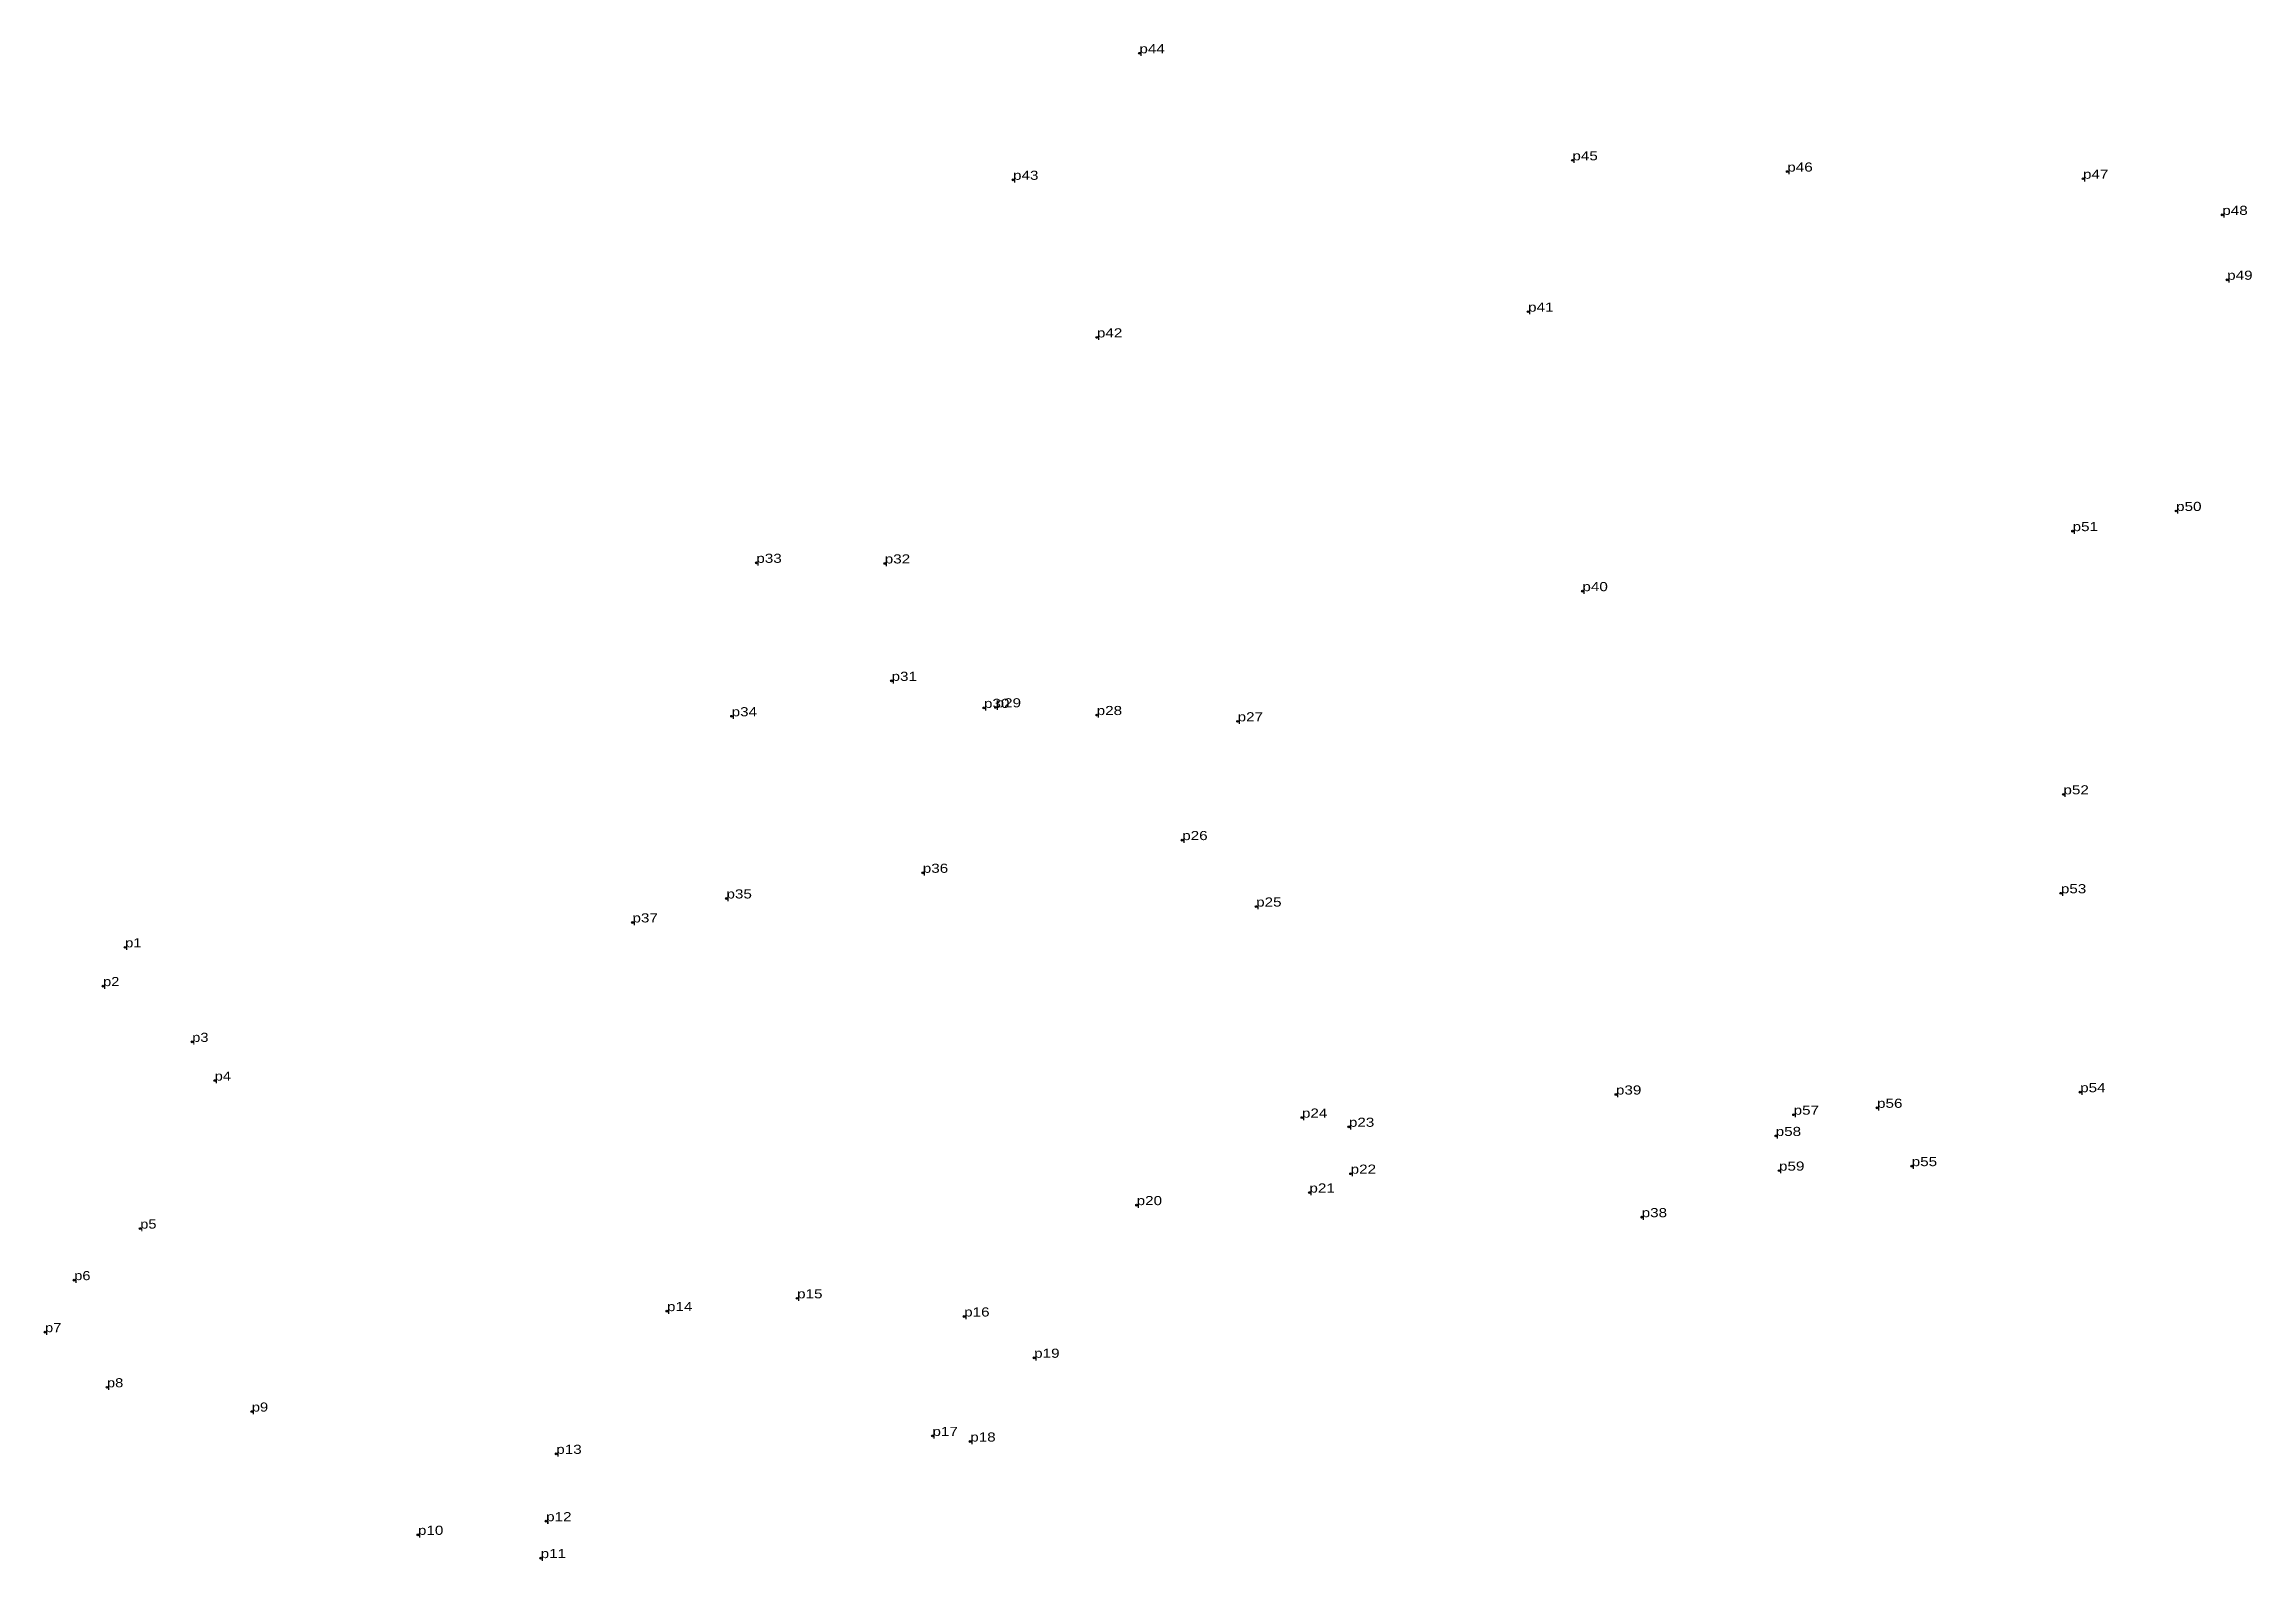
# Model space of a CAD drawing. Header units: metres. Extents: x 546460 to 552141, y 1837475 to 1839668.
# Drawn here: x 546459.8 to 546895.8, y 1837474.9 to 1837774.4 of the extents above; entities outside this region: 2.
import ezdxf

# ---------------------------------------------------------------- set-up
doc = ezdxf.new("R2010")
doc.units = ezdxf.units.M
doc.header["$LTSCALE"] = 0.72
doc.header["$PDMODE"] = 32
doc.header["$PDSIZE"] = 0.36
doc.layers.add('12', color=7, linetype='Continuous')
doc.layers.add('7', color=7, linetype='Continuous')

msp = doc.modelspace()

# ---------------------------------------------------------------- linework, layer by layer
at = {"layer": '7'}
for p in [(552130.37, 1839666.12), (546676.09, 1837772.65), (546761.59, 1837751.51), (546651.13, 1837747.66), (546804.03, 1837749.28), (546862.42, 1837747.87), (546889.93, 1837740.73), (546890.89, 1837727.92), (546752.84, 1837721.62), (546667.69, 1837716.54), (546880.81, 1837682.26), (546860.37, 1837678.28), (546600.44, 1837672.02), (546625.8, 1837671.9), (546763.57, 1837666.43), (546627.14, 1837648.71), (546645.39, 1837643.37), (546647.69, 1837643.48), (546595.56, 1837641.72), (546667.65, 1837641.96), (546695.48, 1837640.72), (546858.56, 1837626.3), (546684.54, 1837617.27), (546633.31, 1837610.81), (546594.54, 1837605.74), (546699.14, 1837604.14), (546858.05, 1837606.77), (546575.98, 1837601.01), (546475.8, 1837596.09), (546471.44, 1837588.43), (546489.04, 1837577.42), (546493.48, 1837569.77), (546770.19, 1837567.02), (546821.75, 1837564.4), (546861.86, 1837567.48), (546708.18, 1837562.46), (546717.45, 1837560.65), (546805.28, 1837563.04), (546801.74, 1837558.84), (546717.8, 1837551.39), (546802.39, 1837551.99), (546828.6, 1837552.88), (546709.66, 1837547.66), (546675.54, 1837545.18), (546775.27, 1837542.8), (546478.77, 1837540.55), (546465.74, 1837530.37), (546608.49, 1837526.78), (546459.98, 1837520.09), (546582.79, 1837524.25), (546641.48, 1837523.19), (546655.3, 1837515.04), (546472.21, 1837509.21), (546500.81, 1837504.41), (546635.22, 1837499.6), (546642.68, 1837498.49), (546560.93, 1837496.06), (546558.93, 1837482.76), (546533.61, 1837480.07), (546557.85, 1837475.48)]:
    msp.add_point(p, dxfattribs=at)

# ---------------------------------------------------------------- texts
at = {"layer": '12'}
for s, width, p in [('Base:p1', 1.2, (552130.37, 1839666.12)), ('p44', 1.25, (546676.09, 1837772.65)), ('p45', 1.25, (546761.59, 1837751.51)), ('p43', 1.25, (546651.13, 1837747.66)), ('p46', 1.25, (546804.03, 1837749.28)), ('p47', 1.25, (546862.42, 1837747.87)), ('p48', 1.25, (546889.93, 1837740.73)), ('p49', 1.25, (546890.89, 1837727.92)), ('p41', 1.25, (546752.84, 1837721.62)), ('p42', 1.25, (546667.69, 1837716.54)), ('p50', 1.25, (546880.81, 1837682.26)), ('p51', 1.25, (546860.37, 1837678.28)), ('p33', 1.25, (546600.44, 1837672.02)), ('p32', 1.25, (546625.8, 1837671.9)), ('p40', 1.25, (546763.57, 1837666.43)), ('p31', 1.25, (546627.14, 1837648.71)), ('p34', 1.25, (546595.56, 1837641.72)), ('p30', 1.25, (546645.39, 1837643.37)), ('p29', 1.25, (546647.69, 1837643.48)), ('p28', 1.25, (546667.65, 1837641.96)), ('p27', 1.25, (546695.48, 1837640.72)), ('p52', 1.25, (546858.56, 1837626.3)), ('p26', 1.25, (546684.54, 1837617.27)), ('p36', 1.25, (546633.31, 1837610.81)), ('p35', 1.25, (546594.54, 1837605.74)), ('p53', 1.25, (546858.05, 1837606.77)), ('p25', 1.25, (546699.14, 1837604.14)), ('p37', 1.25, (546575.98, 1837601.01)), ('p1', 1.2, (546475.8, 1837596.09)), ('p2', 1.2, (546471.44, 1837588.43)), ('p3', 1.2, (546489.04, 1837577.42)), ('p4', 1.2, (546493.48, 1837569.77)), ('p39', 1.25, (546770.19, 1837567.02)), ('p54', 1.25, (546861.86, 1837567.48)), ('p24', 1.25, (546708.18, 1837562.46)), ('p57', 1.25, (546805.28, 1837563.04)), ('p56', 1.25, (546821.75, 1837564.4)), ('p23', 1.25, (546717.45, 1837560.65)), ('p58', 1.25, (546801.74, 1837558.84)), ('p22', 1.25, (546717.8, 1837551.39)), ('p59', 1.25, (546802.39, 1837551.99)), ('p55', 1.25, (546828.6, 1837552.88)), ('p20', 1.25, (546675.54, 1837545.18)), ('p21', 1.25, (546709.66, 1837547.66)), ('p5', 1.2, (546478.77, 1837540.55)), ('p38', 1.25, (546775.27, 1837542.8)), ('p6', 1.2, (546465.74, 1837530.37)), ('p14', 1.25, (546582.79, 1837524.25)), ('p15', 1.25, (546608.49, 1837526.78)), ('p16', 1.25, (546641.48, 1837523.19)), ('p7', 1.2, (546459.98, 1837520.09)), ('p19', 1.25, (546655.3, 1837515.04)), ('p8', 1.2, (546472.21, 1837509.21)), ('p9', 1.2, (546500.81, 1837504.41)), ('p17', 1.25, (546635.22, 1837499.6)), ('p18', 1.25, (546642.68, 1837498.49)), ('p13', 1.25, (546560.93, 1837496.06)), ('p10', 1.25, (546533.61, 1837480.07)), ('p12', 1.25, (546558.93, 1837482.76)), ('p11', 1.25, (546557.85, 1837475.48))]:
    msp.add_text(s, height=1.8, dxfattribs=dict(at, width=width)).set_placement(p)

doc.saveas('drawing.dxf')
